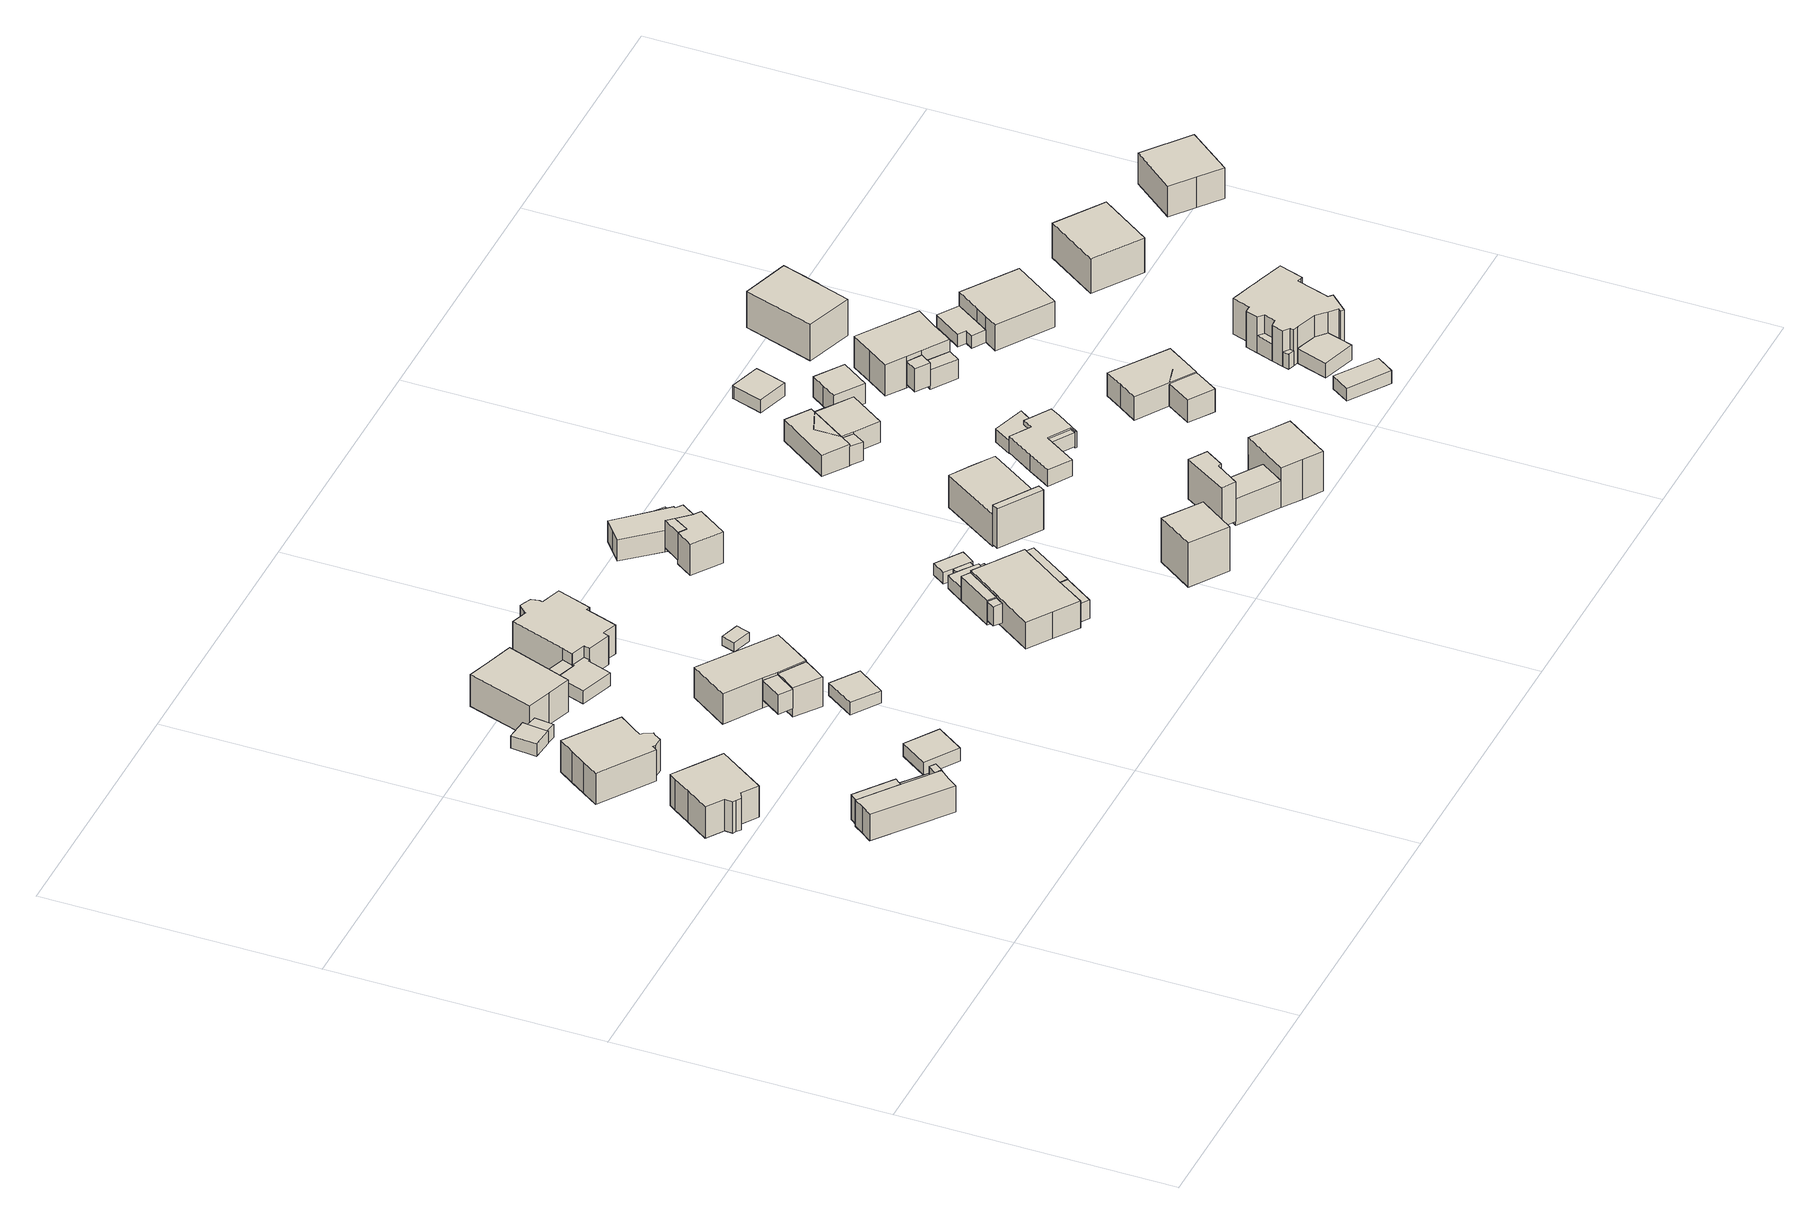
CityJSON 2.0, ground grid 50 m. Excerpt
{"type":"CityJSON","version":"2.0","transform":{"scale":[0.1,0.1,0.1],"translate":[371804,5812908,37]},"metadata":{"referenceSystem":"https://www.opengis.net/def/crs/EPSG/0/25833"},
"CityObjects":{
"building1":{"type":"Building","attributes":{"Gemeindeschluessel":"11000005","BezugspunktDach":"2200","function":"31001_1010","measuredHeight":8.86,"storeysAboveGround":1},"address":[{"country":"Germany","locality":"Berlin","thoroughfareNumber":"28","thoroughfareName":"Wublitzweg"}],"geometry":[{"type":"Solid","lod":"1","boundaries":[[[[0,1,2,3,4,5,6,7,8,9,10,11]],[[12,13,14,15,16,17,18,19,20,21,22,23]],[[12,23,11,10]],[[13,12,10,9]],[[14,13,9,8]],[[15,14,8,7]],[[16,15,7,6]],[[17,16,6,5]],[[18,17,5,4]],[[19,18,4,3]],[[20,19,3,2]],[[21,20,2,1]],[[22,21,1,0]],[[23,22,0,11]]]]}]},
"building2":{"type":"Building","attributes":{"Gemeindeschluessel":"11000005","function":"31001_1010"},"address":[{"country":"Germany","locality":"Berlin","thoroughfareNumber":"30","thoroughfareName":"Wublitzweg"}],"children":["building2-1","building2-2"]},
"building2-1":{"type":"BuildingPart","attributes":{"BezugspunktDach":"2200","measuredHeight":6.86,"storeysAboveGround":1},"parents":["building2"],"geometry":[{"type":"MultiSurface","lod":"1","boundaries":[[[24,25,26,27,28,29,30,31,32]],[[33,34,35,36,37,38,39,40,41]],[[33,41,32,31]],[[34,33,31,30]],[[35,34,30,29]],[[36,35,29,28]],[[42,43,28,27]],[[38,37,27,26]],[[39,38,26,25]],[[40,39,25,24]],[[41,40,24,32]],[[37,36,43,42]]]}]},
"building2-2":{"type":"BuildingPart","attributes":{"BezugspunktDach":"2200","measuredHeight":3.91,"storeysAboveGround":1},"parents":["building2"],"geometry":[{"type":"MultiSurface","lod":"1","boundaries":[[[42,44,45,46,47,43]],[[48,49,50,51,37,36]],[[48,36,43,47]],[[49,48,47,46]],[[50,49,46,45]],[[51,50,45,44]],[[37,51,44,42]],[[36,37,42,43,52]]]}]},
"building3":{"type":"Building","attributes":{"Gemeindeschluessel":"11000005","BezugspunktDach":"2200","function":"51009_1610","measuredHeight":4.95,"storeysAboveGround":0},"address":[{"country":"Germany","locality":"Berlin"}],"geometry":[{"type":"Solid","lod":"1","boundaries":[[[[53,54,55,56]],[[57,58,59,60]],[[57,60,56,55]],[[58,57,55,54]],[[59,58,54,53]],[[60,59,53,56]]]]}]},
"building4":{"type":"Building","attributes":{"Gemeindeschluessel":"11000005","BezugspunktDach":"2200","function":"51009_1610","measuredHeight":5.17,"storeysAboveGround":0},"address":[{"country":"Germany","locality":"Berlin"}],"geometry":[{"type":"Solid","lod":"1","boundaries":[[[[61,62,63,64]],[[65,66,67,68]],[[65,68,64,63]],[[66,65,63,62]],[[67,66,62,61]],[[68,67,61,64]]]]}]},
"building5":{"type":"Building","attributes":{"Gemeindeschluessel":"11000005","BezugspunktDach":"2200","function":"31001_1010","measuredHeight":9.13,"storeysAboveGround":1},"address":[{"country":"Germany","locality":"Berlin","thoroughfareNumber":"26","thoroughfareName":"Wublitzweg"}],"geometry":[{"type":"Solid","lod":"1","boundaries":[[[[69,70,71,72,73,74,75,76,77,78,79,80,81,82]],[[83,84,85,86,87,88,89,90,91,92,93,94,95,96]],[[83,96,82,81]],[[84,83,81,80]],[[85,84,80,79]],[[86,85,79,78]],[[87,86,78,77]],[[88,87,77,76]],[[89,88,76,75]],[[90,89,75,74]],[[91,90,74,73]],[[92,91,73,72]],[[93,92,72,71]],[[94,93,71,70]],[[95,94,70,69]],[[96,95,69,82]]]]}]},
"building6":{"type":"Building","attributes":{"Gemeindeschluessel":"11000005","BezugspunktDach":"2200","function":"51009_1611","measuredHeight":2.54,"storeysAboveGround":0},"address":[{"country":"Germany","locality":"Berlin"}],"geometry":[{"type":"Solid","lod":"1","boundaries":[[[[97,98,99,100,101,102]],[[103,104,105,106,107,108]],[[103,108,102,101]],[[104,103,101,100]],[[105,104,100,99]],[[106,105,99,98]],[[107,106,98,97]],[[108,107,97,102]]]]}]},
"building7":{"type":"Building","attributes":{"Gemeindeschluessel":"11000005","BezugspunktDach":"2200","function":"31001_2463","measuredHeight":2.65,"storeysAboveGround":1},"address":[{"country":"Germany","locality":"Berlin","thoroughfareNumber":"28 (1)","thoroughfareName":"Wublitzweg"}],"geometry":[{"type":"Solid","lod":"1","boundaries":[[[[109,110,111,112]],[[113,114,115,116]],[[113,116,112,111]],[[114,113,111,110]],[[115,114,110,109]],[[116,115,109,112]]]]}]},
"building8":{"type":"Building","attributes":{"Gemeindeschluessel":"11000005","BezugspunktDach":"2200","function":"31001_1000","measuredHeight":2.65,"storeysAboveGround":1},"address":[{"country":"Germany","locality":"Berlin","thoroughfareNumber":"22A (1)","thoroughfareName":"Wublitzweg"}],"geometry":[{"type":"Solid","lod":"1","boundaries":[[[[117,118,99,98]],[[119,120,121,122]],[[119,122,98,99]],[[120,119,99,118]],[[121,120,118,117]],[[122,121,117,98]]]]}]},
"building9":{"type":"Building","attributes":{"Gemeindeschluessel":"11000005","BezugspunktDach":"2200","function":"31001_1010","measuredHeight":8.7,"storeysAboveGround":1},"address":[{"country":"Germany","locality":"Berlin","thoroughfareNumber":"22A","thoroughfareName":"Wublitzweg"}],"geometry":[{"type":"Solid","lod":"1","boundaries":[[[[123,124,125,126,127,128]],[[129,130,131,132,133,134]],[[129,134,128,127]],[[130,129,127,126]],[[131,130,126,125]],[[132,131,125,124]],[[133,132,124,123]],[[134,133,123,128]]]]}]},
"building10":{"type":"Building","attributes":{"Gemeindeschluessel":"11000005","BezugspunktDach":"2200","function":"51009_1610","measuredHeight":4.58,"storeysAboveGround":0},"address":[{"country":"Germany","locality":"Berlin"}],"geometry":[{"type":"Solid","lod":"1","boundaries":[[[[135,136,137,138]],[[139,140,141,142]],[[139,142,138,137]],[[140,139,137,136]],[[141,140,136,135]],[[142,141,135,138]]]]}]},
"building11":{"type":"Building","attributes":{"Gemeindeschluessel":"11000005","BezugspunktDach":"2200","function":"31001_2463","measuredHeight":2.5,"storeysAboveGround":1},"address":[{"country":"Germany","locality":"Berlin","thoroughfareNumber":"24 (1)","thoroughfareName":"Wublitzweg"}],"geometry":[{"type":"Solid","lod":"1","boundaries":[[[[143,144,145,146]],[[147,148,149,150]],[[147,150,146,145]],[[148,147,145,144]],[[149,148,144,143]],[[150,149,143,146]]]]}]},
"building12":{"type":"Building","attributes":{"Gemeindeschluessel":"11000005","BezugspunktDach":"2200","function":"51009_1611","measuredHeight":2.56,"storeysAboveGround":0},"address":[{"country":"Germany","locality":"Berlin"}],"geometry":[{"type":"Solid","lod":"1","boundaries":[[[[151,152,153,154,155,156,157,158]],[[159,160,161,162,163,164,165,166]],[[159,166,158,157]],[[160,159,157,156]],[[161,160,156,155]],[[162,161,155,154]],[[163,162,154,153]],[[164,163,153,152]],[[165,164,152,151]],[[166,165,151,158]]]]}]},
"building13":{"type":"Building","attributes":{"Gemeindeschluessel":"11000005","function":"31001_1010"},"address":[{"country":"Germany","locality":"Berlin","thoroughfareNumber":"24","thoroughfareName":"Wublitzweg"}],"children":["building13-1","building13-2"]},
"building13-1":{"type":"BuildingPart","attributes":{"BezugspunktDach":"2200","measuredHeight":7.09,"storeysAboveGround":1},"parents":["building13"],"geometry":[{"type":"MultiSurface","lod":"1","boundaries":[[[167,168,169,170,171,172]],[[173,174,175,176,177,178]],[[173,178,172,171]],[[174,173,171,170]],[[175,174,170,169]],[[179,180,181,175,169,168]],[[177,176,168,167]],[[178,177,167,172]],[[176,175,181,180,179]]]}]},
"building13-2":{"type":"BuildingPart","attributes":{"BezugspunktDach":"2200","measuredHeight":6.42,"storeysAboveGround":1},"parents":["building13"],"geometry":[{"type":"Solid","lod":"1","boundaries":[[[[182,183,184,181,180,185,186]],[[187,176,175,188,189,190,191]],[[187,191,186,185]],[[176,187,185,180]],[[188,175,181,184]],[[189,188,184,183]],[[190,189,183,182]],[[191,190,182,186]],[[176,180,181,175]]]]}]},
"building14":{"type":"Building","attributes":{"Gemeindeschluessel":"11000005","BezugspunktDach":"2200","function":"31001_1000","measuredHeight":2.72,"storeysAboveGround":1},"address":[{"country":"Germany","locality":"Berlin","thoroughfareNumber":"22 (2)","thoroughfareName":"Wublitzweg"}],"geometry":[{"type":"Solid","lod":"1","boundaries":[[[[156,155,192,193,194,157]],[[195,196,197,198,199,200]],[[195,200,157,194]],[[196,195,194,193]],[[197,196,193,192]],[[198,197,192,155]],[[199,198,155,156]],[[200,199,156,157]]]]}]},
"building15":{"type":"Building","attributes":{"Gemeindeschluessel":"11000005","BezugspunktDach":"2200","function":"31001_1010","measuredHeight":9.16,"storeysAboveGround":1},"address":[{"country":"Germany","locality":"Berlin","thoroughfareNumber":"22","thoroughfareName":"Wublitzweg"}],"geometry":[{"type":"Solid","lod":"1","boundaries":[[[[201,202,203,204,205,206,207,208,209,210,211,212,213,214,215,216,217,218,219]],[[220,221,222,223,224,225,226,227,228,229,230,231,232,233,234,235,236,237,238]],[[220,238,219,218]],[[221,220,218,217]],[[222,221,217,216]],[[223,222,216,215]],[[224,223,215,214]],[[225,224,214,213]],[[226,225,213,212]],[[227,226,212,211]],[[228,227,211,210]],[[229,228,210,209]],[[230,229,209,208]],[[231,230,208,207]],[[232,231,207,206]],[[233,232,206,205]],[[234,233,205,204]],[[235,234,204,203]],[[236,235,203,202]],[[237,236,202,201]],[[238,237,201,219]]]]}]},
"building16":{"type":"Building","attributes":{"Gemeindeschluessel":"11000005","BezugspunktDach":"2200","function":"31001_3272","measuredHeight":2.05,"storeysAboveGround":1},"address":[{"country":"Germany","locality":"Berlin","thoroughfareNumber":"24 (2)","thoroughfareName":"Wublitzweg"}],"geometry":[{"type":"Solid","lod":"1","boundaries":[[[[239,240,241,242,243]],[[244,245,246,247,248]],[[244,248,243,242]],[[245,244,242,241]],[[246,245,241,240]],[[247,246,240,239]],[[248,247,239,243]]]]}]},
"building17":{"type":"Building","attributes":{"Gemeindeschluessel":"11000005","BezugspunktDach":"2200","function":"51009_1610","measuredHeight":3.91,"storeysAboveGround":0},"address":[{"country":"Germany","locality":"Berlin"}],"geometry":[{"type":"Solid","lod":"1","boundaries":[[[[249,250,251,252]],[[253,254,255,256]],[[253,256,252,251]],[[254,253,251,250]],[[255,254,250,249]],[[256,255,249,252]]]]}]},
"building18":{"type":"Building","attributes":{"Gemeindeschluessel":"11000005","BezugspunktDach":"2200","function":"51009_1610","measuredHeight":3.68,"storeysAboveGround":0},"address":[{"country":"Germany","locality":"Berlin"}],"geometry":[{"type":"Solid","lod":"1","boundaries":[[[[257,258,259,260]],[[261,262,263,264]],[[261,264,260,259]],[[262,261,259,258]],[[263,262,258,257]],[[264,263,257,260]]]]}]},
"building19":{"type":"Building","attributes":{"Gemeindeschluessel":"11000005","function":"31001_1010"},"address":[{"country":"Germany","locality":"Berlin","thoroughfareNumber":"23","thoroughfareName":"Wublitzweg"}],"children":["building19-1","building19-2","building19-3"]},
"building19-1":{"type":"BuildingPart","attributes":{"BezugspunktDach":"2200","measuredHeight":5.88,"storeysAboveGround":1},"parents":["building19"],"geometry":[{"type":"MultiSurface","lod":"1","boundaries":[[[265,266,267,268,269,270,271,272,273,274]],[[275,276,277,278,279,280,281,282,283,284]],[[275,284,274,273]],[[285,286,275,273,272]],[[277,276,272,271]],[[278,277,271,270]],[[279,278,270,269]],[[280,279,269,268]],[[287,288,268,267]],[[282,281,267,266]],[[283,282,266,265]],[[284,283,265,274]],[[276,275,286,285]],[[281,280,288,287]]]}]},
"building19-2":{"type":"BuildingPart","attributes":{"BezugspunktDach":"2200","measuredHeight":4.92,"storeysAboveGround":1},"parents":["building19"],"geometry":[{"type":"Solid","lod":"1","boundaries":[[[[289,290,288,287]],[[280,291,292,281]],[[291,280,288,290]],[[292,291,290,289]],[[281,292,289,287]],[[280,281,287,288]]]]}]},
"building19-3":{"type":"BuildingPart","attributes":{"BezugspunktDach":"2200","measuredHeight":4.92,"storeysAboveGround":1},"parents":["building19"],"geometry":[{"type":"Solid","lod":"1","boundaries":[[[[286,285,293,294]],[[295,276,275,296]],[[295,296,294,293]],[[276,295,293,285]],[[296,275,286,294]],[[285,286,275,276]]]]}]},
"building20":{"type":"Building","attributes":{"Gemeindeschluessel":"11000005","BezugspunktDach":"2200","function":"31001_2463","measuredHeight":3.14,"storeysAboveGround":1},"address":[{"country":"Germany","locality":"Berlin","thoroughfareNumber":"23 (1)","thoroughfareName":"Wublitzweg"}],"geometry":[{"type":"Solid","lod":"1","boundaries":[[[[297,298,299,300,301,302]],[[303,304,305,306,307,295]],[[303,295,302,301]],[[304,303,301,300]],[[305,304,300,299]],[[306,305,299,298]],[[307,306,298,297]],[[295,307,297,302]]]]}]},
"building21":{"type":"Building","attributes":{"Gemeindeschluessel":"11000005","BezugspunktDach":"2200","function":"51009_1610","measuredHeight":2.09,"storeysAboveGround":0},"address":[{"country":"Germany","locality":"Berlin"}],"geometry":[{"type":"Solid","lod":"1","boundaries":[[[[308,309,310,311]],[[312,313,314,315]],[[312,315,311,310]],[[313,312,310,309]],[[314,313,309,308]],[[315,314,308,311]]]]}]},
"building22":{"type":"Building","attributes":{"Gemeindeschluessel":"11000005","BezugspunktDach":"2200","function":"31001_1000","measuredHeight":2.22,"storeysAboveGround":1},"address":[{"country":"Germany","locality":"Berlin","thoroughfareNumber":"21A (2)","thoroughfareName":"Wublitzweg"}],"geometry":[{"type":"Solid","lod":"1","boundaries":[[[[316,317,318,319,320]],[[321,322,323,324,325]],[[321,325,320,319]],[[322,321,319,318]],[[323,322,318,317]],[[324,323,317,316]],[[325,324,316,320]]]]}]},
"building23":{"type":"Building","attributes":{"Gemeindeschluessel":"11000005","BezugspunktDach":"2200","function":"31001_2463","measuredHeight":2.31,"storeysAboveGround":1},"address":[{"country":"Germany","locality":"Berlin","thoroughfareNumber":"21A (1)","thoroughfareName":"Wublitzweg"}],"geometry":[{"type":"Solid","lod":"1","boundaries":[[[[319,318,317,326,327,328,329]],[[330,331,332,333,334,335,336]],[[330,336,329,328]],[[331,330,328,327]],[[332,331,327,326]],[[333,332,326,317]],[[334,333,317,318]],[[335,334,318,319]],[[336,335,319,329]]]]}]},
"building24":{"type":"Building","attributes":{"Gemeindeschluessel":"11000005","BezugspunktDach":"2200","function":"51009_1610","measuredHeight":5.48,"storeysAboveGround":0},"address":[{"country":"Germany","locality":"Berlin"}],"geometry":[{"type":"Solid","lod":"1","boundaries":[[[[337,338,339,340]],[[341,342,343,344]],[[341,344,340,339]],[[342,341,339,338]],[[343,342,338,337]],[[344,343,337,340]]]]}]},
"building25":{"type":"Building","attributes":{"Gemeindeschluessel":"11000005","function":"31001_1010"},"address":[{"country":"Germany","locality":"Berlin","thoroughfareNumber":"20","thoroughfareName":"Wublitzweg"}],"children":["building25-1","building25-2","building25-3"]},
"building25-1":{"type":"BuildingPart","attributes":{"BezugspunktDach":"2200","measuredHeight":5.91,"storeysAboveGround":2},"parents":["building25"],"geometry":[{"type":"MultiSurface","lod":"1","boundaries":[[[345,346,347,348,349,350,351,352,353,354,355,356]],[[357,358,359,360,361,362,363,364,365,366,367,368]],[[357,368,356,355]],[[358,357,355,354]],[[359,358,354,353]],[[369,370,371,359,353,352]],[[361,360,352,351]],[[362,361,351,350]],[[363,362,350,349]],[[364,363,349,348]],[[367,366,346,345]],[[368,367,345,356]],[[360,359,371,370,369]],[[365,364,348,347]],[[372,366,365,347,346]]]}]},
"building25-2":{"type":"BuildingPart","attributes":{"BezugspunktDach":"2200","measuredHeight":6.26,"storeysAboveGround":2},"parents":["building25"],"geometry":[{"type":"MultiSurface","lod":"1","boundaries":[[[373,374,375,338,337,340,376]],[[377,378,366,365,364,379,380]],[[377,380,376,340]],[[378,377,340,337]],[[366,378,337,338]],[[381,347,346,366,338,375]],[[348,347,375,374]],[[379,364,374,373]],[[380,379,373,376]],[[365,366,346,347,381]],[[364,365,347,348]]]}]},
"building25-3":{"type":"BuildingPart","attributes":{"BezugspunktDach":"2200","measuredHeight":2.62,"storeysAboveGround":2},"parents":["building25"],"geometry":[{"type":"Solid","lod":"1","boundaries":[[[[370,382,383,371]],[[384,385,360,359]],[[384,359,371,383]],[[385,384,383,382]],[[360,385,382,370]],[[370,371,359,360]]]]}]},
"building26":{"type":"Building","attributes":{"Gemeindeschluessel":"11000005","BezugspunktDach":"2200","function":"31001_1010","measuredHeight":9.57,"storeysAboveGround":2},"address":[{"country":"Germany","locality":"Berlin","thoroughfareNumber":"42","thoroughfareName":"Pottensteiner Weg"}],"geometry":[{"type":"Solid","lod":"1","boundaries":[[[[386,387,388,389]],[[390,391,392,393]],[[390,393,389,388]],[[391,390,388,387]],[[392,391,387,386]],[[393,392,386,389]]]]}]},
"building27":{"type":"Building","attributes":{"Gemeindeschluessel":"11000005","BezugspunktDach":"2200","function":"51009_1610","measuredHeight":8,"storeysAboveGround":0},"address":[{"country":"Germany","locality":"Berlin"}],"geometry":[{"type":"Solid","lod":"1","boundaries":[[[[394,395,396,397]],[[398,399,400,401]],[[398,401,397,396]],[[399,398,396,395]],[[400,399,395,394]],[[401,400,394,397]]]]}]},
"building28":{"type":"Building","attributes":{"Gemeindeschluessel":"11000005","BezugspunktDach":"2200","function":"31001_1010","measuredHeight":9.09,"storeysAboveGround":1},"address":[{"country":"Germany","locality":"Berlin","thoroughfareNumber":"21A","thoroughfareName":"Wublitzweg"}],"geometry":[{"type":"Solid","lod":"1","boundaries":[[[[402,403,404,405,406]],[[407,408,409,410,411]],[[407,411,406,405]],[[408,407,405,404]],[[409,408,404,403]],[[410,409,403,402]],[[411,410,402,406]]]]}]},
"building29":{"type":"Building","attributes":{"Gemeindeschluessel":"11000005","BezugspunktDach":"2200","function":"31001_2463","measuredHeight":9.82,"storeysAboveGround":1},"address":[{"country":"Germany","locality":"Berlin","thoroughfareNumber":"40 (1)","thoroughfareName":"Pottensteiner Weg"}],"geometry":[{"type":"Solid","lod":"1","boundaries":[[[[412,413,414,415,416,417]],[[418,419,420,421,422,423]],[[418,423,417,416]],[[419,418,416,415]],[[420,419,415,414]],[[421,420,414,413]],[[422,421,413,412]],[[423,422,412,417]]]]}]},
"building30":{"type":"Building","attributes":{"Gemeindeschluessel":"11000005","function":"31001_1010"},"address":[{"country":"Germany","locality":"Berlin","thoroughfareNumber":"40","thoroughfareName":"Pottensteiner Weg"}],"children":["building30-1","building30-2"]},
"building30-1":{"type":"BuildingPart","attributes":{"BezugspunktDach":"2200","measuredHeight":9.63,"storeysAboveGround":1},"parents":["building30"],"geometry":[{"type":"MultiSurface","lod":"1","boundaries":[[[424,425,426,427,428,429]],[[430,431,432,433,434,435]],[[430,436,437,438,439,440,441,429,428]],[[442,435,443]],[[431,430,428,427]],[[432,431,427,426]],[[433,432,426,425]],[[434,433,425,424]],[[435,434,424,429]],[[442,439,438,437,436]],[[442,443,440,439]],[[443,435,441,440]]]}]},
"building30-2":{"type":"BuildingPart","attributes":{"BezugspunktDach":"2200","measuredHeight":5.6,"storeysAboveGround":1},"parents":["building30"],"geometry":[{"type":"Solid","lod":"1","boundaries":[[[[441,440,439,438,444,445,446,447,448]],[[449,450,451,452,437,442,443,435,453]],[[449,453,448,447]],[[450,449,447,446]],[[451,450,446,445]],[[452,451,445,444]],[[437,452,444,438]],[[453,435,441,448]],[[442,437,438,439]],[[443,442,439,440]],[[435,443,440,441]]]]}]},
"building31":{"type":"Building","attributes":{"Gemeindeschluessel":"11000005","BezugspunktDach":"2200","function":"51009_1610","measuredHeight":4.17,"storeysAboveGround":0},"address":[{"country":"Germany","locality":"Berlin"}],"geometry":[{"type":"Solid","lod":"1","boundaries":[[[[454,455,456,457,458]],[[459,460,461,462,463]],[[459,463,458,457]],[[460,459,457,456]],[[461,460,456,455]],[[462,461,455,454]],[[463,462,454,458]]]]}]},
"building32":{"type":"Building","attributes":{"Gemeindeschluessel":"11000005","function":"31001_1010"},"address":[{"country":"Germany","locality":"Berlin","thoroughfareNumber":"17","thoroughfareName":"Wublitzweg"}],"children":["building32-1","building32-2"]},
"building32-1":{"type":"BuildingPart","attributes":{"BezugspunktDach":"2200","measuredHeight":5.25,"storeysAboveGround":1},"parents":["building32"],"geometry":[{"type":"Solid","lod":"1","boundaries":[[[[464,465,466,467,468,469,470]],[[471,472,473,474,475,476,477]],[[471,477,470,469]],[[472,471,469,468]],[[473,472,468,467]],[[474,473,467,466]],[[475,474,466,465]],[[476,475,465,464]],[[477,476,464,470]]]]}]},
"building32-2":{"type":"BuildingPart","attributes":{"BezugspunktDach":"2200","measuredHeight":5.25,"storeysAboveGround":1},"parents":["building32"],"geometry":[{"type":"Solid","lod":"1","boundaries":[[[[465,478,479,480,481,467,482,466]],[[483,473,484,485,486,487,475,474]],[[483,474,466,482]],[[473,483,482,467]],[[484,473,467,481]],[[485,484,481,480]],[[486,485,480,479]],[[487,486,479,478]],[[475,487,478,465]],[[474,475,465,466]]]]}]},
"building33":{"type":"Building","attributes":{"Gemeindeschluessel":"11000005","BezugspunktDach":"2200","function":"31001_1010","measuredHeight":3.26,"storeysAboveGround":1},"address":[{"country":"Germany","locality":"Berlin","thoroughfareNumber":"21","thoroughfareName":"Wublitzweg"}],"geometry":[{"type":"Solid","lod":"1","boundaries":[[[[488,489,490,491,492,493,494,495,496,497,498,499,500,501,502]],[[503,504,505,506,507,508,509,510,511,512,513,514,515,516,517]],[[503,517,502,501]],[[504,503,501,500]],[[505,504,500,499]],[[506,505,499,498]],[[507,506,498,497]],[[508,507,497,496]],[[509,508,496,495]],[[510,509,495,494]],[[511,510,494,493]],[[512,511,493,492]],[[513,512,492,491]],[[514,513,491,490]],[[515,514,490,489]],[[516,515,489,488]],[[517,516,488,502]]]]}]},
"building34":{"type":"Building","attributes":{"Gemeindeschluessel":"11000005","BezugspunktDach":"2200","function":"51009_1610","measuredHeight":2.81,"storeysAboveGround":0},"address":[{"country":"Germany","locality":"Berlin"}],"geometry":[{"type":"Solid","lod":"1","boundaries":[[[[518,519,520,521]],[[522,523,524,525]],[[522,525,521,520]],[[523,522,520,519]],[[524,523,519,518]],[[525,524,518,521]]]]}]},
"building35":{"type":"Building","attributes":{"Gemeindeschluessel":"11000005","BezugspunktDach":"2200","function":"51009_1610","measuredHeight":3.37,"storeysAboveGround":0},"address":[{"country":"Germany","locality":"Berlin"}],"geometry":[{"type":"Solid","lod":"1","boundaries":[[[[526,527,528,529]],[[530,531,532,533]],[[530,533,529,528]],[[531,530,528,527]],[[532,531,527,526]],[[533,532,526,529]]]]}]},
"building36":{"type":"Building","attributes":{"Gemeindeschluessel":"11000005","BezugspunktDach":"2200","function":"31001_2463","measuredHeight":2.74,"storeysAboveGround":1},"address":[{"country":"Germany","locality":"Berlin","thoroughfareNumber":"21 (1)","thoroughfareName":"Wublitzweg"}],"geometry":[{"type":"Solid","lod":"1","boundaries":[[[[534,535,536,537,538,539]],[[540,541,542,543,544,545]],[[540,545,539,538]],[[541,540,538,537]],[[542,541,537,536]],[[543,542,536,535]],[[544,543,535,534]],[[545,544,534,539]]]]}]},
"building37":{"type":"Building","attributes":{"Gemeindeschluessel":"11000005","BezugspunktDach":"2200","function":"31001_2463","measuredHeight":4.95,"storeysAboveGround":1},"address":[{"country":"Germany","locality":"Berlin","thoroughfareNumber":"17 (1)","thoroughfareName":"Wublitzweg"}],"geometry":[{"type":"Solid","lod":"1","boundaries":[[[[546,547,548,549,550]],[[551,552,553,554,555]],[[551,555,550,549]],[[552,551,549,548]],[[553,552,548,547]],[[554,553,547,546]],[[555,554,546,550]]]]}]},
"building38":{"type":"Building","attributes":{"Gemeindeschluessel":"11000005","BezugspunktDach":"2200","function":"31001_2463","measuredHeight":2.51,"storeysAboveGround":1},"address":[{"country":"Germany","locality":"Berlin","thoroughfareNumber":"15 (1)","thoroughfareName":"Wublitzweg"}],"geometry":[{"type":"Solid","lod":"1","boundaries":[[[[556,557,558,559,560]],[[561,562,563,564,565]],[[561,565,560,559]],[[562,561,559,558]],[[563,562,558,557]],[[564,563,557,556]],[[565,564,556,560]]]]}]},
"building39":{"type":"Building","attributes":{"Gemeindeschluessel":"11000005","function":"31001_1010"},"address":[{"country":"Germany","locality":"Berlin","thoroughfareNumber":"40A","thoroughfareName":"Pottensteiner Weg"}],"children":["building39-1","building39-2"]},
"building39-1":{"type":"BuildingPart","attributes":{"BezugspunktDach":"2200","measuredHeight":5.24,"storeysAboveGround":1},"parents":["building39"],"geometry":[{"type":"Solid","lod":"1","boundaries":[[[[566,567,568,569,570]],[[571,572,573,574,575]],[[571,575,570,569]],[[572,571,569,568]],[[573,572,568,567]],[[574,573,567,566]],[[575,574,566,570]]]]}]},
"building39-2":{"type":"BuildingPart","attributes":{"BezugspunktDach":"2200","measuredHeight":5.01,"storeysAboveGround":1},"parents":["building39"],"geometry":[{"type":"Solid","lod":"1","boundaries":[[[[576,577,578,579,580]],[[581,582,574,583,584]],[[581,584,580,579]],[[582,581,579,578]],[[574,582,578,577]],[[583,574,577,576]],[[584,583,576,580]]]]}]},
"building40":{"type":"Building","attributes":{"Gemeindeschluessel":"11000005","BezugspunktDach":"2200","function":"51009_1610","measuredHeight":4.66,"storeysAboveGround":0},"address":[{"country":"Germany","locality":"Berlin"}],"geometry":[{"type":"Solid","lod":"1","boundaries":[[[[585,586,587,588]],[[589,590,591,592]],[[589,592,588,587]],[[590,589,587,586]],[[591,590,586,585]],[[592,591,585,588]]]]}]},
"building41":{"type":"Building","attributes":{"Gemeindeschluessel":"11000005","function":"31001_1010"},"address":[{"country":"Germany","locality":"Berlin","thoroughfareNumber":"17A","thoroughfareName":"Wublitzweg"}],"children":["building41-1","building41-2"]},
"building41-1":{"type":"BuildingPart","attributes":{"BezugspunktDach":"2200","measuredHeight":8.68,"storeysAboveGround":1},"parents":["building41"],"geometry":[{"type":"MultiSurface","lod":"1","boundaries":[[[593,594,595,596,597,598,599,600]],[[601,602,603,604,605,606,607,608]],[[601,608,600,599]],[[602,601,599,598]],[[603,602,598,597]],[[604,603,597,596]],[[605,604,596,595]],[[609,610,605,595,594]],[[607,606,594,593]],[[608,607,593,600]],[[611,606,605,610,609]]]}]},
"building41-2":{"type":"BuildingPart","attributes":{"BezugspunktDach":"2200","measuredHeight":3.87,"storeysAboveGround":1},"parents":["building41"],"geometry":[{"type":"MultiSurface","lod":"1","boundaries":[[[612,610,609,613]],[[606,605,614,615]],[[606,615,613,609]],[[614,605,610,612]],[[615,614,612,613]],[[616,605,606,609,610]]]}]},
"building42":{"type":"Building","attributes":{"Gemeindeschluessel":"11000005","BezugspunktDach":"2200","function":"31001_2463","measuredHeight":2.63,"storeysAboveGround":1},"address":[{"country":"Germany","locality":"Berlin","thoroughfareNumber":"38 (1)","thoroughfareName":"Pottensteiner Weg"}],"geometry":[{"type":"Solid","lod":"1","boundaries":[[[[617,618,619,620]],[[621,622,623,624]],[[621,624,620,619]],[[622,621,619,618]],[[623,622,618,617]],[[624,623,617,620]]]]}]},
"building43":{"type":"Building","attributes":{"Gemeindeschluessel":"11000005","BezugspunktDach":"2200","function":"51009_1610","measuredHeight":2.95,"storeysAboveGround":0},"address":[{"country":"Germany","locality":"Berlin"}],"geometry":[{"type":"Solid","lod":"1","boundaries":[[[[625,626,627,628]],[[629,630,631,632]],[[629,632,628,627]],[[630,629,627,626]],[[631,630,626,625]],[[632,631,625,628]]]]}]},
"building44":{"type":"Building","attributes":{"Gemeindeschluessel":"11000005","BezugspunktDach":"2200","function":"31001_2463","measuredHeight":2.95,"storeysAboveGround":1},"address":[{"country":"Germany","locality":"Berlin","thoroughfareNumber":"38A (1)","thoroughfareName":"Pottensteiner Weg"}],"geometry":[{"type":"Solid","lod":"1","boundaries":[[[[633,634,635,636,637]],[[638,639,640,641,642]],[[638,642,637,636]],[[639,638,636,635]],[[640,639,635,634]],[[641,640,634,633]],[[642,641,633,637]]]]}]},
"building45":{"type":"Building","attributes":{"Gemeindeschluessel":"11000005","BezugspunktDach":"2200","function":"51009_1610","measuredHeight":3.48,"storeysAboveGround":0},"address":[{"country":"Germany","locality":"Berlin"}],"geometry":[{"type":"Solid","lod":"1","boundaries":[[[[643,644,645,646]],[[647,648,649,650]],[[647,650,646,645]],[[648,647,645,644]],[[649,648,644,643]],[[650,649,643,646]]]]}]},
"building46":{"type":"Building","attributes":{"Gemeindeschluessel":"11000005","BezugspunktDach":"2200","function":"31001_2463","measuredHeight":2.5,"storeysAboveGround":1},"address":[{"country":"Germany","locality":"Berlin","thoroughfareNumber":"17B (1)","thoroughfareName":"Wublitzweg"}],"geometry":[{"type":"Solid","lod":"1","boundaries":[[[[651,652,653,654,655,656]],[[657,658,659,660,661,662]],[[657,662,656,655]],[[658,657,655,654]],[[659,658,654,653]],[[660,659,653,652]],[[661,660,652,651]],[[662,661,651,656]]]]}]},
"building47":{"type":"Building","attributes":{"Gemeindeschluessel":"11000005","function":"31001_1010"},"address":[{"country":"Germany","locality":"Berlin","thoroughfareNumber":"15","thoroughfareName":"Wublitzweg"}],"children":["building47-1","building47-2"]},
"building47-1":{"type":"BuildingPart","attributes":{"BezugspunktDach":"2200","measuredHeight":9.59,"storeysAboveGround":1},"parents":["building47"],"geometry":[{"type":"MultiSurface","lod":"1","boundaries":[[[663,664,665,666]],[[667,668,669,670]],[[667,670,666,665]],[[668,667,665,664]],[[669,671,672,673,664,663]],[[670,669,663,666]],[[668,673,672,671]]]}]},
"building47-2":{"type":"BuildingPart","attributes":{"BezugspunktDach":"2200","measuredHeight":4.86,"storeysAboveGround":1},"parents":["building47"],"geometry":[{"type":"Solid","lod":"1","boundaries":[[[[674,675,673,672]],[[668,676,677,671]],[[676,668,673,675]],[[677,676,675,674]],[[671,677,674,672]],[[668,671,672,673]]]]}]},
"building48":{"type":"Building","attributes":{"Gemeindeschluessel":"11000005","BezugspunktDach":"2200","function":"31001_1010","measuredHeight":7.18,"storeysAboveGround":1},"address":[{"country":"Germany","locality":"Berlin","thoroughfareNumber":"38A","thoroughfareName":"Pottensteiner Weg"}],"geometry":[{"type":"Solid","lod":"1","boundaries":[[[[678,679,680,681,682,683,684,685,686,687,688,689,690,691,692,693,694,695,696,697,698,699,700,701,702,703,704]],[[650,649,648,647,705,706,707,708,709,710,711,712,713,714,715,716,717,718,719,720,721,722,723,724,631,630,629]],[[650,629,704,703]],[[649,650,703,702]],[[648,649,702,701]],[[647,648,701,700]],[[705,647,700,699]],[[706,705,699,698]],[[707,706,698,697]],[[708,707,697,696]],[[709,708,696,695]],[[710,709,695,694]],[[711,710,694,693]],[[712,711,693,692]],[[713,712,692,691]],[[714,713,691,690]],[[715,714,690,689]],[[716,715,689,688]],[[717,716,688,687]],[[718,717,687,686]],[[719,718,686,685]],[[720,719,685,684]],[[721,720,684,683]],[[722,721,683,682]],[[723,722,682,681]],[[724,723,681,680]],[[631,724,680,679]],[[630,631,679,678]],[[629,630,678,704]]]]}]},
"building49":{"type":"Building","attributes":{"Gemeindeschluessel":"11000005","BezugspunktDach":"2200","function":"31001_1010","measuredHeight":6.63,"storeysAboveGround":1},"address":[{"country":"Germany","locality":"Berlin","thoroughfareNumber":"17B","thoroughfareName":"Wublitzweg"}],"geometry":[{"type":"Solid","lod":"1","boundaries":[[[[725,726,727,728,729,730]],[[731,732,733,734,735,736]],[[731,736,730,729]],[[732,731,729,728]],[[733,732,728,727]],[[734,733,727,726]],[[735,734,726,725]],[[736,735,725,730]]]]}]},
"building50":{"type":"Building","attributes":{"Gemeindeschluessel":"11000005","BezugspunktDach":"2200","function":"31001_1010","measuredHeight":9.96,"storeysAboveGround":1},"address":[{"country":"Germany","locality":"Berlin","thoroughfareNumber":"17C","thoroughfareName":"Wublitzweg"}],"geometry":[{"type":"Solid","lod":"1","boundaries":[[[[737,738,739,740]],[[741,742,743,744]],[[741,744,740,739]],[[742,741,739,738]],[[743,742,738,737]],[[744,743,737,740]]]]}]},
"building51":{"type":"Building","attributes":{"Gemeindeschluessel":"11000005","BezugspunktDach":"2200","function":"31001_1010","measuredHeight":8.19,"storeysAboveGround":1},"address":[{"country":"Germany","locality":"Berlin","thoroughfareNumber":"17D","thoroughfareName":"Wublitzweg"}],"geometry":[{"type":"Solid","lod":"1","boundaries":[[[[745,746,747,748,749]],[[750,751,752,753,754]],[[750,754,749,748]],[[751,750,748,747]],[[752,751,747,746]],[[753,752,746,745]],[[754,753,745,749]]]]}]}
},
"vertices":[
[40,524,112],[39,509,112],[45,506,112],[53,500,112],[66,507,112],[95,487,112],[153,573,112],[110,602,112],[68,631,112],[59,618,112],[38,587,112],[9,545,112],[38,587,49],[59,618,49],[68,631,49],[110,602,49],[153,573,49],[95,487,49],[66,507,49],[53,500,49],[45,506,49],[39,509,49],[40,524,49],[9,545,49],
[214,193,116],[228,212,116],[243,230,116],[233,238,116],[185,275,116],[119,325,116],[116,327,116],[103,309,116],[89,291,116],[103,309,63],[116,327,63],[119,325,63],[185,275,63],[233,238,63],[243,230,63],[228,212,63],[214,193,63],[89,291,63],[233,238,102],[185,275,102],
[244,252,102],[254,245,102],[255,245,102],[198,291,102],[198,291,63],[255,245,63],[254,245,63],[244,252,63],[185,275,92],
[185,275,112],[198,291,112],[132,341,112],[119,325,112],[132,341,62],[198,291,62],[185,275,62],[119,325,62],
[243,230,117],[254,245,117],[244,252,117],[233,238,117],[244,252,66],[254,245,66],[243,230,66],[233,238,66],
[134,683,100],[140,692,100],[145,689,100],[162,688,100],[170,701,100],[174,705,100],[167,720,100],[162,724,100],[173,740,100],[193,769,100],[97,835,100],[77,806,100],[58,778,100],[38,749,100],[58,778,37],[77,806,37],[97,835,37],[193,769,37],[173,740,37],[162,724,37],[167,720,37],[174,705,37],[170,701,37],[162,688,37],[145,689,37],[140,692,37],[134,683,37],[38,749,37],
[166,886,56],[166,888,56],[170,924,56],[171,933,56],[131,937,56],[127,890,56],[131,937,31],[171,933,31],[170,924,31],[166,888,31],[166,886,31],[127,890,31],
[355,245,79],[389,295,79],[331,334,79],[297,284,79],[331,334,53],[389,295,53],[355,245,53],[297,284,53],
[186,885,56],[190,920,56],[170,924,30],[190,920,30],[186,885,30],[166,888,30],
[224,909,86],[268,894,86],[311,1015,86],[265,1030,86],[220,1045,86],[180,924,86],[220,1045,22],[265,1030,22],[311,1015,22],[268,894,22],[224,909,22],[180,924,22],
[396,555,78],[422,593,78],[399,609,78],[373,571,78],[399,609,39],[422,593,39],[396,555,39],[373,571,39],
[469,431,61],[504,483,61],[455,517,61],[420,465,61],[455,517,36],[504,483,36],[469,431,36],[420,465,36],
[356,858,50],[372,903,50],[375,902,50],[378,913,50],[352,922,50],[351,919,50],[312,932,50],[294,879,50],[312,932,24],[351,919,24],[352,922,24],[378,913,24],[375,902,24],[372,903,24],[356,858,24],[294,879,24],
[399,609,83],[422,593,83],[469,563,83],[515,631,83],[382,722,83],[334,652,83],[382,722,22],[515,631,22],[469,563,22],[422,593,22],[399,609,22],[334,652,22],[422,593,48],[422,593,81],[469,563,81],
[441,522,81],[443,525,81],[455,542,81],[409,574,81],[396,555,81],[409,574,22],[455,542,22],[443,525,22],[441,522,22],[396,555,22],
[351,922,50],[358,942,50],[320,955,50],[320,955,23],[358,942,23],[351,922,23],[352,922,23],[351,919,23],[312,932,23],
[352,922,73],[378,913,73],[375,902,73],[418,887,73],[422,898,73],[449,888,73],[469,947,73],[476,945,73],[498,1008,73],[460,1021,73],[462,1026,73],[459,1041,73],[448,1046,73],[438,1050,73],[425,1038,73],[423,1034,73],[393,1044,73],[358,942,73],[351,922,73],[358,942,15],[393,1044,15],[423,1034,15],[425,1038,15],[438,1050,15],[448,1046,15],[459,1041,15],[462,1026,15],[460,1021,15],[498,1008,15],[476,945,15],[469,947,15],[449,888,15],[422,898,15],[418,887,15],[375,902,15],[378,913,15],[352,922,15],[351,922,15],
[548,696,46],[552,708,46],[556,721,46],[521,732,46],[513,707,46],[521,732,28],[556,721,28],[552,708,28],[548,696,28],[513,707,28],
[739,334,78],[749,348,78],[735,358,78],[725,344,78],[735,358,39],[749,348,39],[739,334,39],[725,344,39],
[801,207,79],[838,261,79],[823,271,79],[787,217,79],[823,271,42],[838,261,42],[801,207,42],[787,217,42],
[743,247,84],[787,217,84],[823,271,84],[879,354,84],[836,383,84],[835,384,84],[833,385,84],[793,412,84],[749,348,84],[700,276,84],[749,348,30],[793,412,30],[833,385,30],[835,384,30],[836,383,30],[879,354,30],[823,271,30],[787,217,30],[743,247,30],[700,276,30],[793,412,80],[749,348,80],[823,271,80],[879,354,80],
[838,261,80],[894,344,80],[894,344,30],[838,261,30],
[778,422,80],[735,358,80],[778,422,30],[735,358,30],
[803,406,56],[827,389,56],[849,422,56],[825,439,56],[801,455,56],[778,422,56],[801,455,30],[825,439,30],[849,422,30],[827,389,30],[803,406,30],
[835,384,52],[858,416,52],[849,422,52],[827,389,52],[849,422,31],[858,416,31],[835,384,31],[827,389,31],
[844,426,52],[852,438,52],[833,451,52],[825,456,52],[817,444,52],[825,456,30],[833,451,30],[852,438,30],[844,426,30],[817,444,30],
[856,435,52],[873,459,52],[826,491,52],[810,467,52],[826,491,29],[873,459,29],[856,435,29],[852,438,29],[833,451,29],[825,456,29],[810,467,29],
[732,883,72],[750,912,72],[739,924,72],[717,893,72],[739,924,17],[750,912,17],[732,883,17],[717,893,17],
[739,924,52],[750,912,52],[771,889,52],[784,880,52],[797,900,52],[813,924,52],[801,933,52],[803,936,52],[764,978,52],[727,1019,52],[706,1002,52],[686,985,52],[706,1002,9],[727,1019,9],[764,978,9],[803,936,9],[801,933,9],[813,924,9],[797,900,9],[784,880,9],[771,889,9],[750,912,9],[739,924,9],[686,985,9],[803,936,27],[803,936,36],[764,978,36],[750,912,26],
[748,826,72],[784,880,72],[771,889,72],[696,862,72],[717,893,9],[732,883,9],[748,826,9],[696,862,9],[771,889,41],
[817,957,36],[774,988,36],[774,988,9],[817,957,9],
[1017,53,122],[1062,119,122],[996,164,122],[951,98,122],[996,164,33],[1062,119,33],[1017,53,33],[951,98,33],
[1007,375,109],[1014,386,109],[938,435,109],[931,424,109],[938,435,29],[1014,386,29],[1007,375,29],[931,424,29],
[1014,386,90],[1083,492,90],[1045,517,90],[1007,541,90],[938,435,90],[1007,541,25],[1045,517,25],[1083,492,25],[1014,386,25],[938,435,25],
[1145,97,111],[1174,140,111],[1180,137,111],[1202,171,111],[1171,191,111],[1122,112,111],[1171,191,31],[1202,171,31],[1180,137,31],[1174,140,31],[1145,97,31],[1122,112,31],
[1252,25,103],[1285,3,103],[1339,84,103],[1306,106,103],[1272,129,103],[1218,48,103],[1272,129,23],[1306,106,23],[1339,84,23],[1285,3,23],[1252,25,23],[1218,48,23],[1245,88,23],[1248,92,23],[1248,92,77],[1244,86,77],[1222,54,77],[1218,48,77],[1244,86,23],[1222,54,23],
[1180,137,77],[1174,140,77],[1170,134,77],[1149,102,77],[1145,97,77],[1149,102,23],[1170,134,23],[1174,140,23],[1180,137,23],[1145,97,23],
[1076,720,57],[1090,742,57],[1080,749,57],[1071,756,57],[1056,735,57],[1071,756,19],[1080,749,19],[1090,742,19],[1076,720,19],[1056,735,19],
[1056,735,61],[1071,756,61],[1070,756,61],[1114,821,61],[1119,829,61],[1076,858,61],[1012,765,61],[1076,858,18],[1119,829,18],[1114,821,18],[1070,756,18],[1071,756,18],[1056,735,18],[1012,765,18],
[1090,742,61],[1132,714,61],[1176,779,61],[1134,807,61],[1070,804,61],[1070,804,18],[1134,807,18],[1176,779,18],[1132,714,18],[1090,742,18],
[1163,391,57],[1189,432,57],[1195,441,57],[1201,451,57],[1240,426,57],[1234,416,57],[1236,414,57],[1264,456,57],[1275,475,57],[1243,495,57],[1229,504,57],[1218,486,57],[1181,509,57],[1148,458,57],[1122,416,57],[1148,458,24],[1181,509,24],[1218,486,24],[1229,504,24],[1243,495,24],[1275,475,24],[1264,456,24],[1236,414,24],[1234,416,24],[1240,426,24],[1201,451,24],[1195,441,24],[1189,432,24],[1163,391,24],[1122,416,24],
[1234,416,55],[1240,426,55],[1201,451,55],[1195,441,55],[1201,451,27],[1240,426,27],[1234,416,27],[1195,441,27],
[1134,807,53],[1141,815,53],[1119,829,53],[1114,821,53],[1119,829,20],[1141,815,20],[1134,807,20],[1114,821,20],
[1218,486,49],[1229,504,49],[1243,495,49],[1261,522,49],[1201,541,49],[1181,509,49],[1201,541,22],[1261,522,22],[1243,495,22],[1229,504,22],[1218,486,22],[1181,509,22],
[1226,780,53],[1260,830,53],[1210,864,53],[1193,839,53],[1176,814,53],[1193,839,12],[1210,864,12],[1260,830,12],[1226,780,12],[1176,814,12],
[1201,910,33],[1219,967,33],[1162,985,33],[1161,982,33],[1144,928,33],[1161,982,7],[1162,985,7],[1219,967,7],[1201,910,7],[1144,928,7],
[1438,290,73],[1479,353,73],[1380,421,73],[1359,389,73],[1337,356,73],[1359,389,26],[1380,421,26],[1479,353,26],[1438,290,26],[1337,356,26],
[1409,245,72],[1438,290,72],[1431,328,72],[1394,319,72],[1365,274,72],[1394,319,26],[1431,328,26],[1409,245,26],[1365,274,26],
[1300,697,67],[1314,718,67],[1289,734,67],[1275,714,67],[1289,734,21],[1314,718,21],[1300,697,21],[1275,714,21],
[1289,734,77],[1314,718,77],[1358,688,77],[1383,726,77],[1409,763,77],[1306,833,77],[1281,795,77],[1255,757,77],[1281,795,14],[1306,833,14],[1409,763,14],[1383,726,14],[1358,688,14],[1314,718,14],[1289,734,14],[1255,757,14],[1314,718,53],[1358,688,53],[1314,718,27],
[1344,667,53],[1300,697,53],[1344,667,14],[1300,697,14],[1358,688,24],
[1574,6,65],[1596,38,65],[1524,87,65],[1502,54,65],[1524,87,39],[1596,38,39],[1574,6,39],[1502,54,39],
[1557,170,68],[1559,177,68],[1548,185,68],[1545,174,68],[1548,185,38],[1559,177,38],[1557,170,38],[1545,174,38],
[1609,90,67],[1624,138,67],[1606,154,67],[1567,167,67],[1548,110,67],[1567,167,37],[1606,154,37],[1624,138,37],[1609,90,37],[1548,110,37],
[1569,208,73],[1576,229,73],[1566,238,73],[1555,207,73],[1566,238,38],[1576,229,38],[1569,208,38],[1555,207,38],
[1430,689,44],[1421,676,44],[1444,661,44],[1487,726,44],[1451,750,44],[1416,698,44],[1451,750,19],[1487,726,19],[1444,661,19],[1421,676,19],[1430,689,19],[1416,698,19],
[1393,881,77],[1436,1011,77],[1349,1039,77],[1307,910,77],[1349,1039,4],[1436,1011,4],[1393,881,4],[1307,910,4],[1419,960,4],[1419,960,53],[1436,1011,53],
[1443,953,53],[1459,1003,53],[1459,1003,4],[1443,953,4],
[1559,177,110],[1557,170,110],[1567,167,110],[1606,154,110],[1624,138,110],[1638,125,110],[1634,120,110],[1638,116,110],[1668,148,110],[1661,154,110],[1681,215,110],[1689,213,110],[1692,212,110],[1707,257,110],[1659,273,110],[1655,274,110],[1638,280,110],[1609,289,110],[1603,291,110],[1597,293,110],[1586,260,110],[1573,260,110],[1566,238,110],[1576,229,110],[1569,208,110],[1555,207,110],[1548,185,110],[1573,260,38],[1586,260,38],[1597,293,38],[1603,291,38],[1609,289,38],[1638,280,38],[1655,274,38],[1659,273,38],[1707,257,38],[1692,212,38],[1689,213,38],[1681,215,38],[1661,154,38],[1668,148,38],[1638,116,38],[1634,120,38],[1638,125,38],[1624,138,38],[1606,154,38],[1567,167,38],
[1524,574,72],[1583,661,72],[1487,726,72],[1458,682,72],[1444,661,72],[1428,638,72],[1444,661,20],[1458,682,20],[1487,726,20],[1583,661,20],[1524,574,20],[1428,638,20],
[1708,495,96],[1772,589,96],[1686,647,96],[1622,553,96],[1686,647,26],[1772,589,26],[1708,495,26],[1622,553,26],
[1893,482,94],[1933,450,94],[1996,530,94],[1915,594,94],[1852,515,94],[1915,594,32],[1996,530,32],[1933,450,32],[1893,482,32],[1852,515,32]
]}
